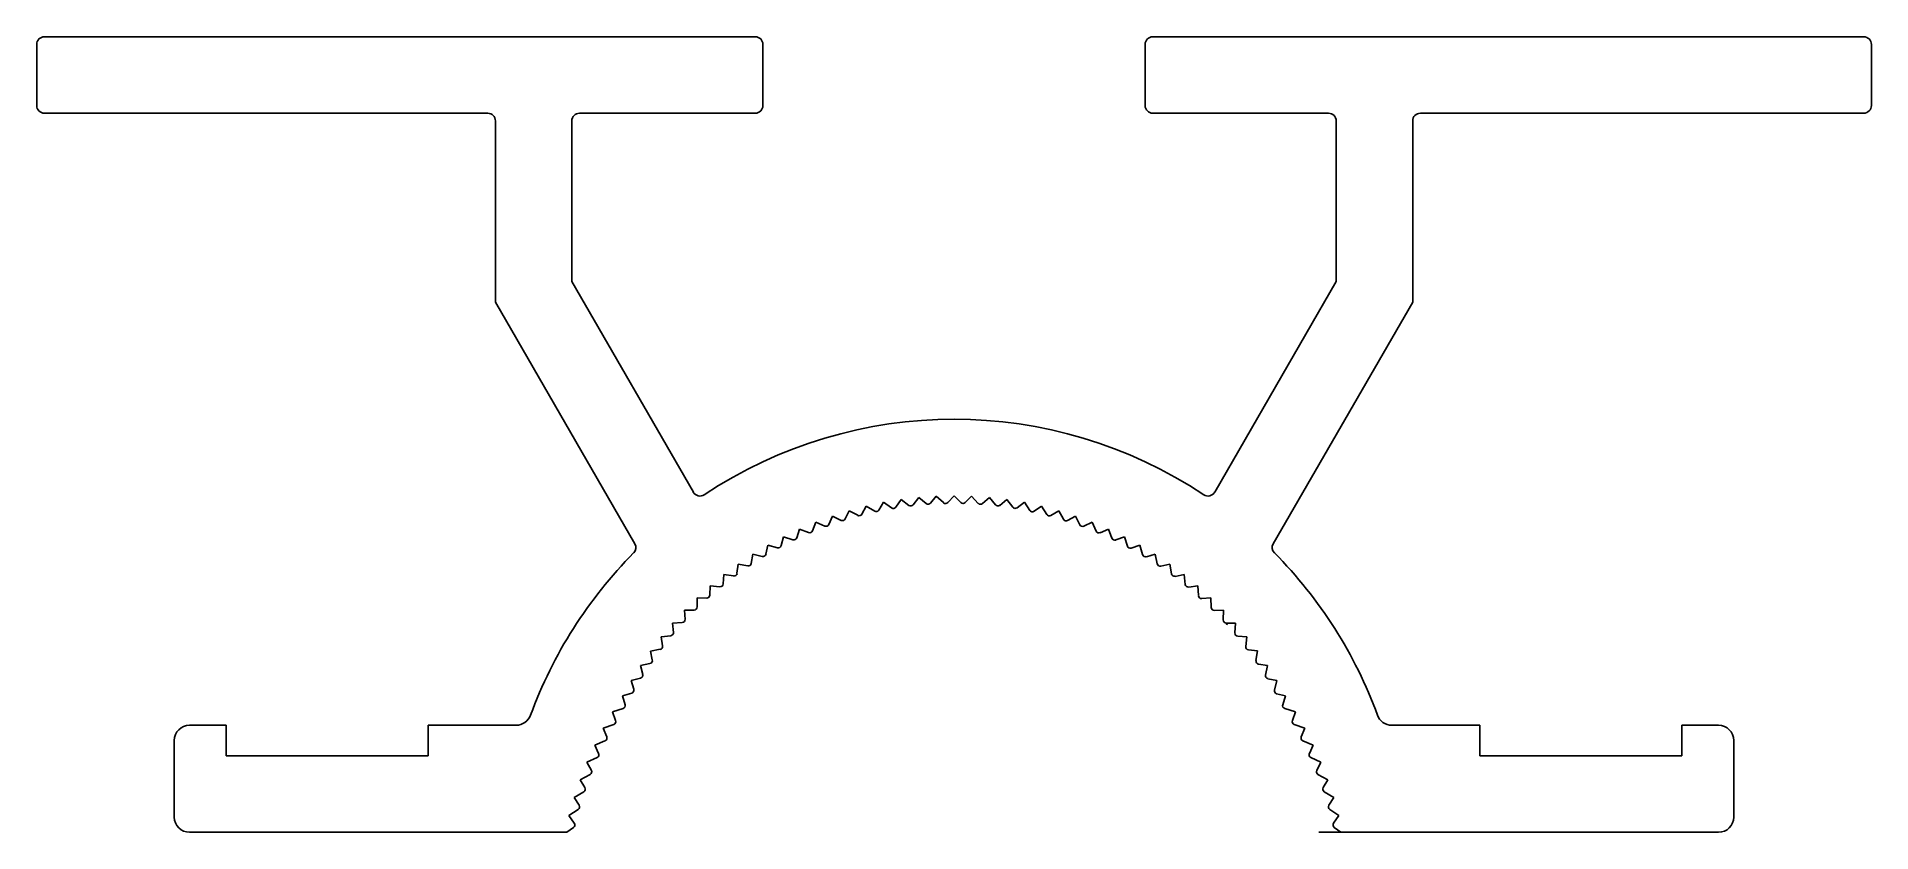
# Model space of a CAD drawing. Extents: x 42 to 162, y 105 to 157.
import ezdxf

# ---------------------------------------------------------------- set-up
doc = ezdxf.new("R2010")
doc.units = 0
doc.layers.get('0').update_dxf_attribs({"linetype": 'CONTINUOUS'})

msp = doc.modelspace()

# ---------------------------------------------------------------- linework, layer by layer
for p, q in [((42.27, 156.29), (42.27, 152.29)), ((89.27, 156.79), (42.77, 156.79)), ((89.77, 152.29), (89.77, 156.29)), ((114.77, 156.29), (114.77, 152.29)), ((161.77, 156.79), (115.27, 156.79)), ((162.27, 152.29), (162.27, 156.29)), ((42.77, 151.79), (71.77, 151.79)), ((72.27, 151.29), (72.27, 139.45)), ((77.27, 140.79), (77.27, 151.29)), ((77.77, 151.79), (89.27, 151.79)), ((115.27, 151.79), (126.77, 151.79)), ((127.27, 151.29), (127.27, 140.79)), ((132.27, 139.45), (132.27, 151.29)), ((132.77, 151.79), (161.77, 151.79)), ((85.22, 127.02), (77.27, 140.79)), ((127.27, 140.79), (119.32, 127.02)), ((72.27, 139.45), (81.39, 123.65)), ((123.15, 123.65), (132.27, 139.45)), ((96.25, 125.59), (96.53, 126.11)), ((96.53, 126.11), (97.08, 125.78)), ((97.35, 125.84), (97.66, 126.36)), ((97.66, 126.36), (98.19, 126)), ((98.47, 126.05), (98.81, 126.55)), ((98.81, 126.55), (99.32, 126.16)), ((99.6, 126.2), (99.96, 126.68)), ((99.96, 126.68), (100.45, 126.28)), ((100.73, 126.3), (101.11, 126.76)), ((101.11, 126.76), (101.58, 126.34)), ((101.86, 126.35), (102.27, 126.79)), ((102.27, 126.79), (102.72, 126.34)), ((103, 126.34), (103.42, 126.76)), ((103.42, 126.76), (103.85, 126.29)), ((104.14, 126.28), (104.58, 126.68)), ((104.58, 126.68), (104.98, 126.19)), ((105.27, 126.16), (105.73, 126.55)), ((105.73, 126.55), (106.11, 126.04)), ((106.39, 126), (106.87, 126.36)), ((106.87, 126.36), (107.23, 125.83)), ((107.51, 125.78), (108, 126.11)), ((108, 126.11), (108.33, 125.57)), ((93.02, 124.5), (93.23, 125.06)), ((93.23, 125.06), (93.81, 124.81)), ((94.07, 124.91), (94.31, 125.46)), ((94.31, 125.46), (94.88, 125.18)), ((95.15, 125.28), (95.41, 125.81)), ((95.41, 125.81), (95.97, 125.51)), ((108.61, 125.5), (109.12, 125.81)), ((109.12, 125.81), (109.43, 125.26)), ((109.7, 125.18), (110.22, 125.46)), ((110.22, 125.46), (110.5, 124.89)), ((110.77, 124.8), (111.31, 125.06)), ((111.31, 125.06), (111.56, 124.48)), ((90.96, 123.53), (91.12, 124.11)), ((91.12, 124.11), (91.72, 123.91)), ((91.98, 124.04), (92.16, 124.61)), ((92.16, 124.61), (92.76, 124.39)), ((111.82, 124.37), (112.37, 124.61)), ((112.37, 124.61), (112.6, 124.01)), ((112.86, 123.9), (113.42, 124.11)), ((113.42, 124.11), (113.61, 123.5)), ((89.01, 122.37), (89.11, 122.96)), ((89.11, 122.96), (89.73, 122.82)), ((89.97, 122.97), (90.1, 123.56)), ((90.1, 123.56), (90.72, 123.39)), ((113.86, 123.37), (114.43, 123.56)), ((114.43, 123.56), (114.6, 122.94)), ((114.85, 122.8), (115.42, 122.96)), ((115.42, 122.96), (115.56, 122.34)), ((87.17, 121.03), (87.22, 121.63)), ((87.22, 121.63), (87.85, 121.55)), ((88.07, 121.72), (88.15, 122.31)), ((88.15, 122.31), (88.78, 122.21)), ((115.8, 122.19), (116.39, 122.32)), ((116.39, 122.32), (116.49, 121.69)), ((116.73, 121.52), (117.32, 121.63)), ((117.32, 121.63), (117.39, 120.99)), ((85.47, 119.52), (85.46, 120.12)), ((85.46, 120.12), (86.1, 120.1)), ((86.3, 120.29), (86.32, 120.89)), ((86.32, 120.89), (86.96, 120.84)), ((117.62, 120.82), (118.21, 120.89)), ((118.21, 120.89), (118.26, 120.26)), ((118.48, 120.07), (119.07, 120.12)), ((119.07, 120.12), (119.09, 119.48)), ((84.64, 119.31), (85.28, 119.32)), ((84.68, 118.71), (84.64, 119.31)), ((119.3, 119.29), (119.9, 119.31)), ((119.9, 119.31), (119.88, 118.67)), ((83.11, 117.57), (83.75, 117.64)), ((83.85, 118.45), (84.49, 118.5)), ((83.92, 117.86), (83.85, 118.45)), ((120.08, 118.47), (120.68, 118.46)), ((120.68, 118.46), (120.64, 117.82)), ((120.83, 117.61), (121.42, 117.57)), ((82.41, 116.64), (83.04, 116.75)), ((82.53, 116.06), (82.41, 116.64)), ((83.21, 116.98), (83.11, 117.57)), ((121.42, 117.57), (121.35, 116.93)), ((121.53, 116.71), (122.12, 116.65)), ((122.12, 116.65), (122.02, 116.02)), ((81.76, 115.69), (82.38, 115.82)), ((81.91, 115.11), (81.76, 115.69)), ((122.19, 115.79), (122.78, 115.69)), ((122.78, 115.69), (122.65, 115.07)), ((81.15, 114.71), (81.76, 114.87)), ((81.32, 114.14), (81.15, 114.71)), ((122.8, 114.83), (123.39, 114.71)), ((123.39, 114.71), (123.23, 114.09)), ((79.93, 112.66), (80.63, 112.88)), ((80.58, 113.7), (81.19, 113.89)), ((80.76, 113.13), (80.58, 113.7)), ((123.37, 113.85), (123.95, 113.7)), ((123.95, 113.7), (123.77, 113.13)), ((123.91, 112.88), (124.61, 112.66)), ((54.67, 111.79), (52.27, 111.79)), ((54.67, 109.79), (54.67, 111.79)), ((73.63, 111.79), (67.87, 111.79)), ((67.87, 111.79), (67.87, 109.79)), ((79.32, 111.59), (80.01, 111.84)), ((80.13, 112.09), (79.93, 112.66)), ((124.61, 112.66), (124.4, 112.09)), ((124.52, 111.84), (125.21, 111.59)), ((136.67, 111.79), (130.9, 111.79)), ((136.67, 109.79), (136.67, 111.79)), ((152.27, 111.79), (149.87, 111.79)), ((149.87, 111.79), (149.87, 109.79)), ((51.27, 110.79), (51.27, 105.79)), ((78.77, 110.49), (79.44, 110.77)), ((79.02, 109.95), (78.77, 110.49)), ((79.55, 111.03), (79.32, 111.59)), ((125.21, 111.59), (124.98, 111.03)), ((125.09, 110.77), (125.77, 110.49)), ((125.77, 110.49), (125.51, 109.95)), ((153.27, 105.79), (153.27, 110.79)), ((67.87, 109.79), (54.67, 109.79)), ((78.26, 109.37), (78.93, 109.68)), ((78.55, 108.84), (78.26, 109.37)), ((125.61, 109.68), (126.27, 109.37)), ((126.27, 109.37), (125.99, 108.84)), ((149.87, 109.79), (136.67, 109.79)), ((77.81, 108.22), (78.46, 108.57)), ((78.12, 107.71), (77.81, 108.22)), ((126.07, 108.57), (126.72, 108.22)), ((126.72, 108.22), (126.41, 107.71)), ((77.42, 107.06), (78.05, 107.43)), ((77.75, 106.56), (77.42, 107.06)), ((126.48, 107.43), (127.11, 107.06)), ((127.11, 107.06), (126.78, 106.56)), ((77.08, 105.88), (77.69, 106.28)), ((77.43, 105.39), (77.08, 105.88)), ((126.84, 106.28), (127.45, 105.88)), ((127.45, 105.88), (127.1, 105.39)), ((52.27, 104.79), (76.95, 104.79)), ((76.95, 104.79), (77.39, 105.11)), ((126.14, 104.79), (127.58, 104.79)), ((127.14, 105.11), (127.58, 104.79)), ((127.58, 104.79), (152.27, 104.79))]:
    msp.add_line(p, q)
at = {"color": 0}
msp.add_line((120.15, 118.46), (120.09, 118.36), dxfattribs=at)
for centre, radius, start, end in [((42.77, 156.29), 0.5, 90, 180), ((89.27, 156.29), 0.5, 0, 90), ((115.27, 156.29), 0.5, 90, 180), ((161.77, 156.29), 0.5, 0, 90), ((42.77, 152.29), 0.5, 180, 270), ((71.77, 151.29), 0.5, 0, 90), ((77.77, 151.29), 0.5, 90, 180), ((89.27, 152.29), 0.5, 270, 0), ((115.27, 152.29), 0.5, 180, 270), ((126.77, 151.29), 0.5, 0, 90), ((132.77, 151.29), 0.5, 90, 180), ((161.77, 152.29), 0.5, 270, 0), ((102.27, 102.29), 29.5, 56.3676, 123.6324), ((85.65, 127.27), 0.5, 210, 303.6324), ((98.3, 126.16), 0.2, 235.8271, 325.8271), ((99.44, 126.32), 0.2, 233.1203, 323.1203), ((100.57, 126.43), 0.2, 230.4135, 320.4135), ((101.72, 126.48), 0.2, 227.7068, 317.7068), ((102.86, 126.48), 0.2, 225, 315), ((104, 126.43), 0.2, 222.2932, 312.2932), ((105.14, 126.32), 0.2, 219.5865, 309.5865), ((106.27, 126.16), 0.2, 216.8797, 306.8797), ((118.88, 127.27), 0.5, 236.3676, 330), ((93.89, 124.99), 0.2, 246.6541, 336.6541), ((94.97, 125.36), 0.2, 243.9474, 333.9474), ((96.07, 125.68), 0.2, 241.2406, 331.2406), ((97.18, 125.95), 0.2, 238.5338, 328.5338), ((107.39, 125.94), 0.2, 214.1729, 304.1729), ((108.5, 125.67), 0.2, 211.4662, 301.4662), ((109.6, 125.35), 0.2, 208.7594, 298.7594), ((110.68, 124.98), 0.2, 206.0526, 296.0526), ((80.96, 123.4), 0.5, 315.2692, 30), ((91.79, 124.1), 0.2, 252.0677, 342.0677), ((92.83, 124.57), 0.2, 249.3609, 339.3609), ((111.74, 124.56), 0.2, 203.3459, 293.3459), ((112.79, 124.08), 0.2, 200.6391, 290.6391), ((123.58, 123.4), 0.5, 150, 224.7308), ((102.27, 102.29), 29.5, 135.2692, 159.8632), ((89.78, 123.02), 0.2, 257.4812, 347.4812), ((90.77, 123.58), 0.2, 254.7744, 344.7744), ((113.8, 123.56), 0.2, 197.9323, 287.9323), ((114.79, 123), 0.2, 195.2256, 285.2256), ((102.27, 102.29), 29.5, 20.1368, 44.7308), ((87.88, 121.74), 0.2, 262.8947, 352.8947), ((88.81, 122.4), 0.2, 260.188, 350.188), ((115.76, 122.38), 0.2, 192.5188, 282.5188), ((116.69, 121.72), 0.2, 189.812, 279.812), ((86.1, 120.3), 0.2, 268.3083, 358.3083), ((86.97, 121.04), 0.2, 265.6015, 355.6015), ((117.59, 121.02), 0.2, 187.1053, 277.1053), ((118.46, 120.27), 0.2, 184.3985, 274.3985), ((85.27, 119.52), 0.2, 271.015, 1.015), ((119.29, 119.49), 0.2, 181.6917, 271.6917), ((83.72, 117.84), 0.2, 276.4286, 6.4286), ((84.48, 118.7), 0.2, 273.7218, 3.7218), ((120.08, 118.67), 0.2, 178.985, 268.985), ((120.84, 117.81), 0.2, 176.2782, 266.2782), ((83.01, 116.94), 0.2, 279.1353, 9.1353), ((121.55, 116.91), 0.2, 173.5714, 263.5714), ((82.34, 116.02), 0.2, 281.8421, 11.8421), ((122.22, 115.98), 0.2, 170.8647, 260.8647), ((81.13, 114.08), 0.2, 287.2556, 17.2556), ((81.71, 115.06), 0.2, 284.5489, 14.5489), ((122.84, 115.03), 0.2, 168.1579, 258.1579), ((123.42, 114.04), 0.2, 165.4511, 255.4511), ((80.57, 113.07), 0.2, 287.2556, 17.2556), ((123.96, 113.07), 0.2, 162.7444, 252.7444), ((52.27, 110.79), 1, 90, 180), ((73.63, 112.79), 1, 270, 339.8632), ((79.94, 112.03), 0.2, 289.9624, 19.9624), ((124.59, 112.03), 0.2, 160.0376, 250.0376), ((130.9, 112.79), 1, 200.1368, 270), ((152.27, 110.79), 1, 0, 90), ((79.37, 110.96), 0.2, 292.6692, 22.6692), ((125.17, 110.96), 0.2, 157.3308, 247.3308), ((78.84, 109.86), 0.2, 295.3759, 25.3759), ((125.69, 109.86), 0.2, 154.6241, 244.6241), ((78.37, 108.75), 0.2, 298.0827, 28.0827), ((126.17, 108.75), 0.2, 151.9173, 241.9173), ((77.95, 107.61), 0.2, 300.7895, 30.7895), ((126.59, 107.61), 0.2, 149.2105, 239.2105), ((52.27, 105.79), 1, 180, 270), ((77.58, 106.45), 0.2, 303.4962, 33.4962), ((126.95, 106.45), 0.2, 146.5038, 236.5038), ((152.27, 105.79), 1, 270, 0), ((77.27, 105.27), 0.2, 306.203, 36.203), ((127.26, 105.27), 0.2, 143.797, 233.797)]:
    msp.add_arc(centre, radius, start, end)

doc.saveas('drawing.dxf')
